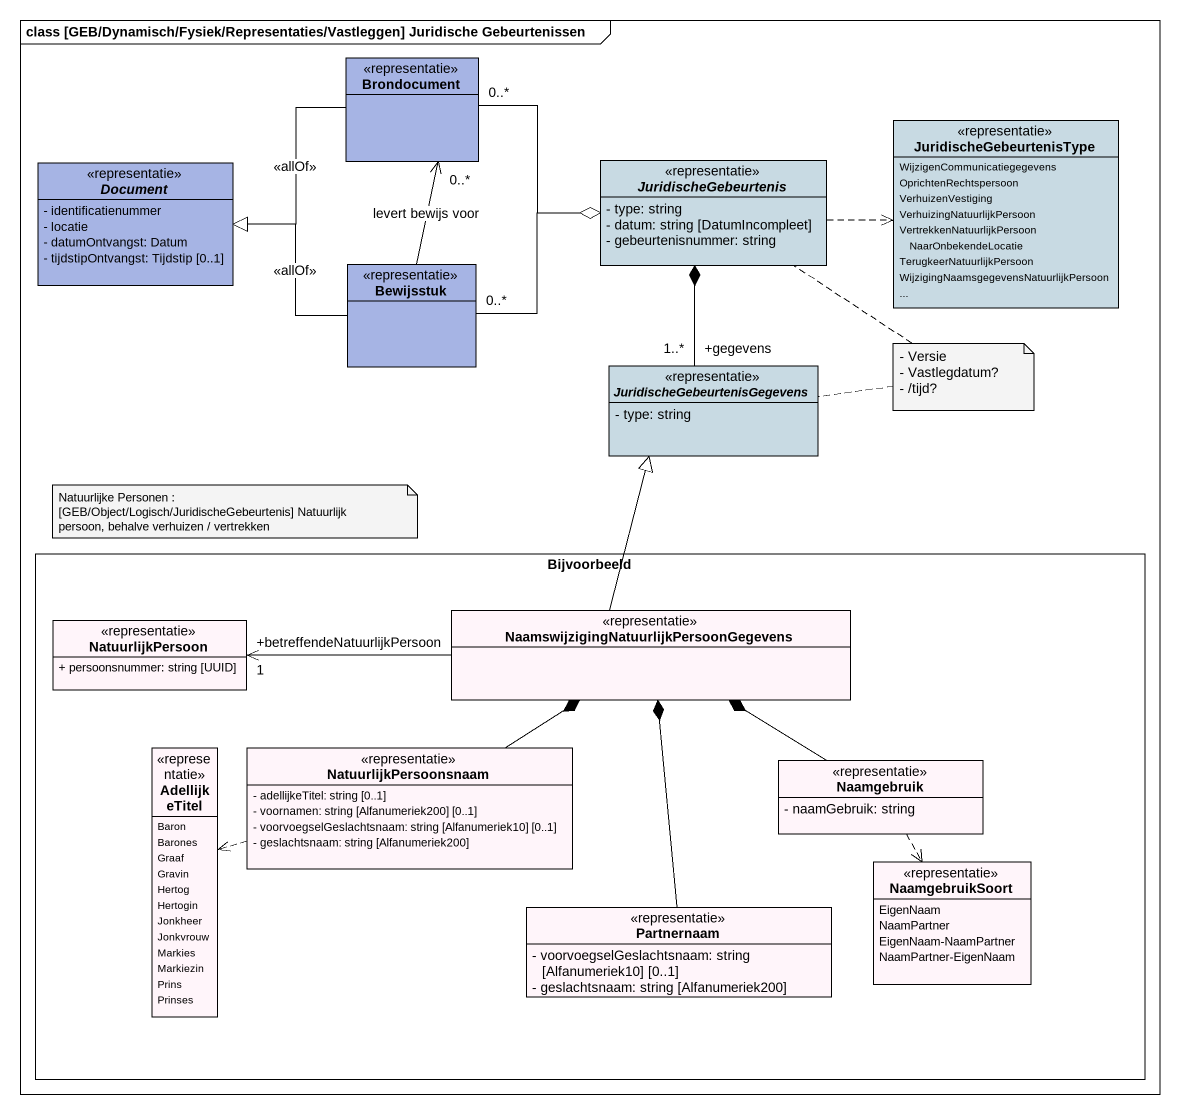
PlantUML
@startuml
mainframe class [GEB/Dynamisch/Fysiek/Representaties/Vastleggen] Juridische Gebeurtenissen
hide circle
hide empty members
skinparam classAttributeIconSize 0
class Brondocument <<representatie>> #A6B4E4
enum JuridischeGebeurtenisType <<representatie>> #C8DAE3 {
  WijzigenCommunicatiegegevens
  OprichtenRechtspersoon
  VerhuizenVestiging
  VerhuizingNatuurlijkPersoon
  VertrekkenNatuurlijkPersoonNaarOnbekendeLocatie
  TerugkeerNatuurlijkPersoon
  WijzigingNaamsgegevensNatuurlijkPersoon
  ~...
}
abstract class Document <<representatie>> #A6B4E4 {
  - identificatienummer
  - locatie
  - datumOntvangst: Datum
  - tijdstipOntvangst: Tijdstip [0..1]
}
abstract class JuridischeGebeurtenis <<representatie>> #C8DAE3 {
  - type: string
  - datum: string [DatumIncompleet]
  - gebeurtenisnummer: string
}
class Bewijsstuk <<representatie>> #A6B4E4
abstract class "JuridischeGebeurtenisGegevens" as JuridischeGebeurtenisGegeven <<representatie>> #C8DAE3 {
  - type: string
}
rectangle Bijvoorbeeld {
  class NatuurlijkPersoon <<representatie>> #FFF5FA {
    + persoonsnummer: string [UUID]
  }
  class "NaamswijzigingNatuurlijkPersoonGegevens" as NaamswijzigingNatuurlijkPers <<representatie>> #FFF5FA
  enum AdellijkeTitel <<representatie>> #FFF5FA {
    Baron
    Barones
    Graaf
    Gravin
    Hertog
    Hertogin
    Jonkheer
    Jonkvrouw
    Markies
    Markiezin
    Prins
    Prinses
  }
  class NatuurlijkPersoonsnaam <<representatie>> #FFF5FA {
    - adellijkeTitel: string [0..1]
    - voornamen: string [Alfanumeriek200] [0..1]
    - voorvoegselGeslachtsnaam: string [Alfanumeriek10] [0..1]
    - geslachtsnaam: string [Alfanumeriek200]
  }
  class Naamgebruik <<representatie>> #FFF5FA {
    - naamGebruik: string
  }
  enum NaamgebruikSoort <<representatie>> #FFF5FA {
    EigenNaam
    NaamPartner
    EigenNaam-NaamPartner
    NaamPartner-EigenNaam
  }
  class Partnernaam <<representatie>> #FFF5FA {
    - voorvoegselGeslachtsnaam: string [Alfanumeriek10] [0..1]
    - geslachtsnaam: string [Alfanumeriek200]
  }
}
Brondocument -left-|> Document : <<allOf>>
Brondocument "0..*" -right-o JuridischeGebeurtenis
JuridischeGebeurtenis .right.> JuridischeGebeurtenisType
Bewijsstuk -up-> "0..*" Brondocument : levert bewijs voor
Bewijsstuk -left-|> Document : <<allOf>>
Bewijsstuk "0..*" -right-o JuridischeGebeurtenis
JuridischeGebeurtenisGegeven "+gegevens\n1..*" -up-* JuridischeGebeurtenis
NaamswijzigingNatuurlijkPers -up-|> JuridischeGebeurtenisGegeven
NaamswijzigingNatuurlijkPers -left-> "+betreffendeNatuurlijkPersoon\n1" NatuurlijkPersoon
NatuurlijkPersoonsnaam -up-* NaamswijzigingNatuurlijkPers
NatuurlijkPersoonsnaam .left.> AdellijkeTitel
Naamgebruik -up-* NaamswijzigingNatuurlijkPers
Naamgebruik ..> NaamgebruikSoort
Partnernaam -up-* NaamswijzigingNatuurlijkPers
note as N1
  - Versie
  - Vastlegdatum?
  - /tijd?
end note
N1 .. JuridischeGebeurtenis
N1 .. JuridischeGebeurtenisGegeven
note as N2
  Natuurlijke Personen : [GEB/Object/Logisch/JuridischeGebeurtenis] Natuurlijk persoon, behalve verhuizen / vertrekken
end note
@enduml
